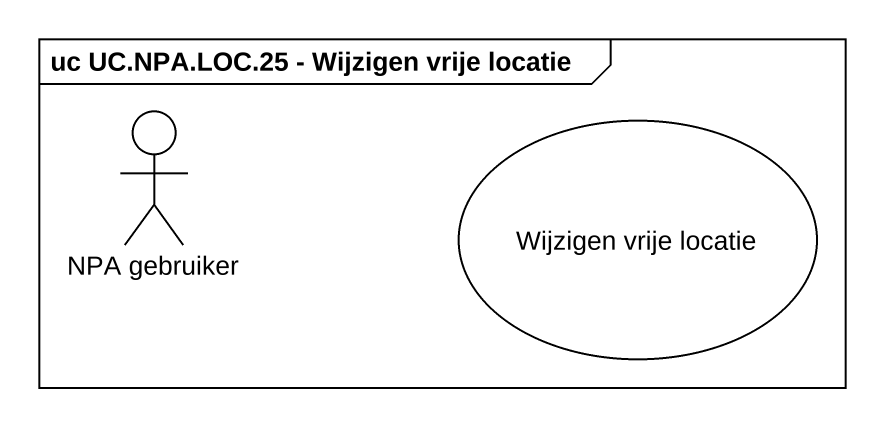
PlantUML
@startuml
mainframe uc UC.NPA.LOC.25 - Wijzigen vrije locatie
actor "NPA gebruiker" as NPA_gebruiker
usecase "Wijzigen vrije locatie" as Wijzigen_vrije_locatie
@enduml
